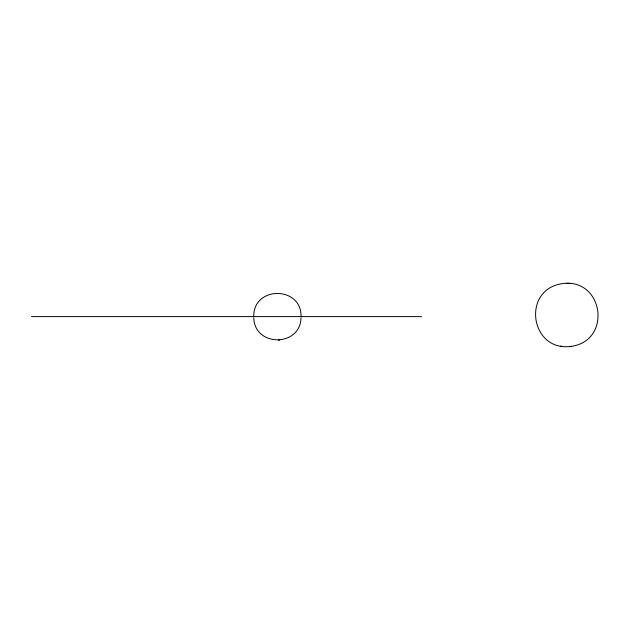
<?xml version="1.0" encoding="UTF-8"?>
<svg xmlns="http://www.w3.org/2000/svg" width="630" height="630" viewBox="0 0 630 630"><rect width="100%" height="100%" fill="white"/><g stroke="black" fill="none" stroke-linecap="round" stroke-linejoin="round"><path stroke-width="0.94" d="M253.748 316.606C253.102 285.768 301.707 285.768 301.061 316.606M301.03 317.772C300.36 347.13 254.449 347.13 253.78 317.772M571.457 346.358C612.557 340.231 603.272 277.578 562.157 283.642C521.057 289.768 530.342 352.422 571.457 346.358L569.914 346.547M278.562 340.239L279.72 340.153M31.5 316.606L421.478 316.606M566.803 283.303L569.914 283.453M560.621 346.091L562.157 346.358"/></g></svg>
